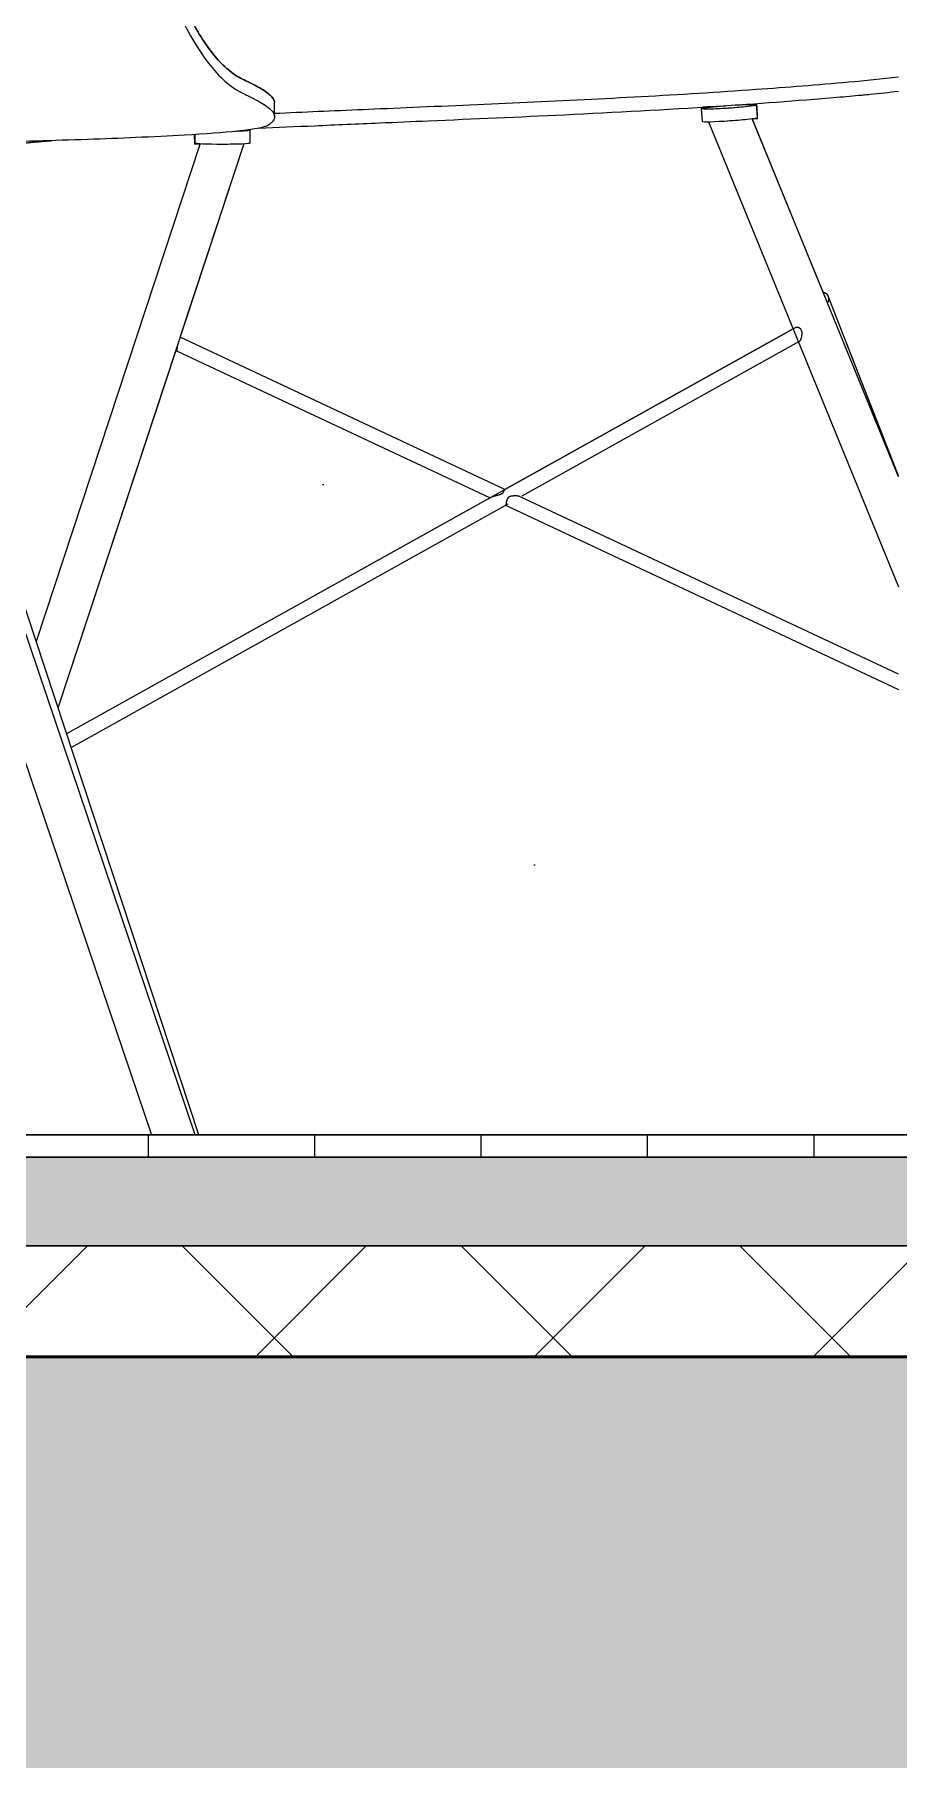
# Model space of a CAD drawing. Header units: millimetres. Extents: x -100 to 224448, y 0 to 22177.
# Drawn here: x 160221 to 160533, y 16625 to 17247 of the extents above; entities that cross this region are included whole.
import ezdxf

# ---------------------------------------------------------------- set-up
doc = ezdxf.new("R2010")
doc.units = ezdxf.units.MM
doc.layers.get('0').update_dxf_attribs({"true_color": 0xdfdfdf})
for name, color, linetype in [('Background_0', 7, 'Continuous'), ('Boundary_Floor_ Ceramic Tiles', 7, 'Continuous'), ('Boundary_Insulation_ Extruded Polystyrene', 42, 'Continuous'), ('Boundary_Screed', 7, 'Continuous'), ('Elevation_Gypsum Board', 7, 'Continuous'), ('Fill_Concrete_ Reinforced', 85, 'Continuous'), ('Fill_Floor_ Ceramic Tiles', 251, 'Continuous'), ('Fill_Insulation_ Extruded Polystyrene', 42, 'Continuous'), ('Fill_Screed', 251, 'Continuous'), ('Viewport border', 7, 'Continuous')]:
    doc.layers.add(name, color=color, linetype=linetype)
for name, color, linetype, lineweight in [('Background_Concrete_ Reinforced', 7, 'Continuous', 9), ('Background_Floor_ Ceramic Tiles', 7, 'Continuous', 9), ('Background_Gypsum Board', 7, 'Continuous', 9), ('Background_Insulation_ Extruded Polystyrene', 7, 'Continuous', 9), ('Background_Screed', 7, 'Continuous', 9), ('Boundary_Concrete_ Reinforced', 99, 'Continuous', 50)]:
    doc.layers.add(name, color=color, linetype=linetype, lineweight=lineweight)
doc.layers.add('BIM_ROOM_LINES', color=7, linetype='Continuous', plot=False)

# ---------------------------------------------------------------- blocks, each defined once
blk = doc.blocks.new("CC'__section__..%5CMainBuilding.dwg", base_point=(1833.26, -9100))
at = {"layer": 'Elevation_Gypsum Board'}
h = blk.add_hatch(dxfattribs=at)
h.set_pattern_fill('DOTS2', color=256, scale=30, style=0)
h.paths.add_polyline_path([(5062.41, 8440), (5234.4, 8440), (5234.4, 8523), (5134.4, 8523), (5134.4, 8583), (5508.68, 8583), (5508.68, 8593), (5526, 8593), (5564.95, 8593), (5643.79, 8593), (5652.41, 8593), (5652.41, 8583), (6503.28, 8583), (6503.28, 8722.25), (6499.86, 8722.25), (6499.86, 8733), (6508.89, 8733), (6508.89, 8722.25), (6505.47, 8722.25), (6505.47, 8583), (7874.4, 8583), (7874.4, 8523), (7774.4, 8523), (7774.4, 8440), (7868.86, 8440), (7877.36, 8440), (8166.29, 8440), (8677.36, 8440), (8966.29, 8440), (9477.36, 8440), (9621.82, 8498.19), (9621.82, 8492.05), (9513.81, 8107.07), (9513.95, 8107.51, -0.162902), (9511.94, 8107.78), (9511.94, 8112.35), (9519.9, 8112.84), (9521.01, 8116.13, -0.163594), (9518.98, 8116.28), (9518.98, 8120.86), (9528.98, 8121.03, -0.017407), (9538.98, 8120.86), (9538.98, 8116.28, -0.167992), (9536.85, 8116.12), (9533.63, 8106.6), (9693.4, 8106.17), (9693.4, 10445), (3582.4, 10445), (3582.4, 7749.99), (5068.39, 7750), (5134.11, 8216.57), (5135.89, 8229.18), (5162.76, 8420), (4962.76, 8420), (4962.76, 8440), (5056.66, 8440), (5017.28, 8492.05), (5017.28, 8498.19)])
h.paths.add_polyline_path([(5474.97, 8610.91, -1), (5430.45, 8610.91, -1)], flags=16)
h.paths.add_polyline_path([(5383.04, 8616.48), (5309.83, 8589.84), (5306.41, 8599.23), (5379.62, 8625.88), (5439.34, 8647.62), (5499.8, 8669.62), (5503.22, 8660.23), (5442.76, 8638.22)], flags=16)
h = blk.add_hatch(dxfattribs=at)
h.set_pattern_fill('DOTS2', color=256, scale=30, style=0)
h.paths.add_polyline_path([(7699.91, 8126.45), (7699.91, 8249.78), (7699.91, 8259.78), (7699.91, 8360), (7401.23, 8360), (7628.96, 8120.64), (7628.97, 8120.19)])
h = blk.add_hatch(dxfattribs=at)
h.set_pattern_fill('DOTS2', color=256, scale=30, style=0)
h.paths.add_polyline_path([(7647.1, 8116.48), (7672.71, 8053.87, -0.269538), (7674.56, 8052.45), (7674.57, 8052.42), (7698.64, 7990.95), (7699.68, 7988.3), (7699.91, 7987.73), (7699.91, 8126.45), (7648.74, 8121.48), (7648.77, 8121.04), (7648.96, 8121.03), (7649.06, 8116.91), (7649.07, 8116.53)])
h = blk.add_hatch(dxfattribs=at)
h.set_pattern_fill('DOTS2', color=256, scale=30, style=0)
h.paths.add_polyline_path([(7440.87, 8037.69), (7557.98, 7982.74), (7661.88, 8040.66), (7631.32, 8115.39, -0.170443), (7629.11, 8115.52), (7628.79, 8120.08), (7628.97, 8120.19), (7628.96, 8120.64), (7466.08, 8112.35), (7466.08, 8107.78, -0.170438), (7463.89, 8107.5)])
h = blk.add_hatch(dxfattribs=at)
h.set_pattern_fill('DOTS2', color=256, scale=30, style=0)
h.paths.add_polyline_path([(7372.82, 8104.18), (7372.82, 8108.02), (7329.84, 8107.07), (7388.89, 7927.95), (7448.07, 8107.42), (7446.09, 8107.33), (7446.07, 8107.78), (7445.94, 8110.77)])
h = blk.add_hatch(dxfattribs=at)
h.set_pattern_fill('DOTS2', color=256, scale=30, style=0)
h.paths.add_polyline_path([(7439.34, 8033.05), (7396.79, 7903.99), (7399.88, 7894.6), (7552.58, 7979.73), (7439.48, 8032.8)])
h = blk.add_hatch(dxfattribs=at)
h.set_pattern_fill('DOTS2', color=256, scale=30, style=0)
h.paths.add_polyline_path([(7796.48, 7751.2), (7774.4, 7805.18), (7774.4, 7763), (7699.91, 7763), (7699.91, 7910.59), (7558.15, 7977.11), (7401.48, 7889.77), (7447.56, 7750), (7780.76, 7750), (7796.09, 7750)])
h = blk.add_hatch(dxfattribs=at)
h.set_pattern_fill('DOTS2', color=256, scale=30, style=0)
h.paths.add_polyline_path([(7387.68, 7876.35), (7346.02, 7750), (7430.44, 7750)])
at = {"layer": 'Fill_Concrete_ Reinforced', "extrusion": (0, 0, -1)}
h = blk.add_hatch(dxfattribs=at)
h.set_pattern_fill('CONCRETE1', color=256, scale=20, angle=15, style=0)
h.set_pattern_definition([(15, (-3002.4, -5250), (287.368, 497.736), [50.8, -355.6]), (105, (-3002.4, -5250), (-497.736, 287.368), [50.8, -355.6]), (150, (-2953.33, -5236.85), (-392.5523, -105.184), [71.842, -502.894]), (15, (-3012.5, -5016.04), (287.368, 497.736), [50.8, -355.6]), (60, (-2981.4, -5034), (-105.184, 392.5523), [35.921, -538.8154]), (150, (-2981.4, -5034), (-392.5523, -105.184), [35.921, -538.8154]), (15, (-2891.6, -4878.46), (287.368, 497.736), [71.842, -334.558]), (60, (-2891.6, -4878.46), (-105.184, 392.5523), [50.8, -523.9364]), (150, (-2822.2, -4859.87), (-392.5523, -105.184), [50.8, -523.9364]), (105, (-2758.8, -5079.55), (-497.736, 287.368), [50.8, -355.6]), (60, (-2758.82, -5079.55), (-105.184, 392.5523), [35.921, -538.8154]), (150, (-2740.86, -5048.44), (-392.5523, -105.184), [35.921, -538.8154]), (15, (-2979.63, -5138.7), (287.368, 497.736), [25.4, -340.36]), (15, (-2711.5, -4961.7), (287.368, 497.736), [25.4, -340.36]), (105, (-2847.33, -4945.5), (-497.736, 287.368), [25.4, -340.36]), (150, (-2739.1, -5153.15), (-392.5523, -105.184), [35.921, -538.8154]), (150, (-2983.15, -4929.3), (-392.5523, -105.184), [35.921, -538.8154]), (60, (-2852.9, -5071.9), (-105.184, 392.5523), [35.921, -538.8154]), (105, (-2880.6, -5164.77), (-497.736, 287.368), [6.35, -400.05]), (105, (-2906.6, -4994.24), (-497.736, 287.368), [6.35, -400.05]), (105, (-2740.65, -4877.46), (-497.736, 287.368), [6.35, -400.05]), (105, (-2678.64, -5084.36), (-497.736, 287.368), [6.35, -400.05])])
h.paths.add_polyline_path([(-21382.4, 7500), (-21382.4, 7670), (-21242.4, 7670), (-3322.4, 7670), (-3182.4, 7670), (-3182.4, 7500)])
at = {"layer": 'Fill_Floor_ Ceramic Tiles', "extrusion": (0, 0, -1)}
h = blk.add_hatch(dxfattribs=at)
h.set_pattern_fill('_USER', color=256, scale=60, angle=90, style=0, pattern_type=0)
h.set_pattern_definition([(90, (-3002.4, -5250), (-60, -2e-13), [])])
h.paths.add_polyline_path([(-3322.4, 7750), (-3322.4, 7742), (-21242.4, 7742), (-21242.4, 7750)])
at = {"layer": 'Fill_Insulation_ Extruded Polystyrene', "extrusion": (0, 0, -1)}
h = blk.add_hatch(dxfattribs=at)
h.set_pattern_fill('INSULATION', color=256, scale=20, style=0)
h.set_pattern_definition([(45, (-3002.4, -5250), (-50.28943, 50.28943), []), (135, (-3002.4, -5250), (-50.28943, -50.28943), [])])
h.paths.add_polyline_path([(-3322.4, 7710), (-3322.4, 7670), (-21242.4, 7670), (-21242.4, 7710)])
at = {"layer": 'Fill_Screed', "extrusion": (0, 0, -1)}
h = blk.add_hatch(dxfattribs=at)
h.set_pattern_fill('SCREED', color=256, scale=20, angle=15, style=0)
h.set_pattern_definition([(15, (-3002.4, -5250), (915.6406, 508.3053), [-127, 0, -381, 0]), (15, (-3005.69, -5237.73), (915.6406, 508.3053), [-50.8, 0, -177.8, 0, -91.44, 0, -381, 0]), (15, (-3008.97, -5225.47), (915.6406, 508.3053), [-25.4, 0, -127, 0, -127, 0, -279.4, 0, -91.44, 0]), (15, (-3012.26, -5213.2), (915.6406, 508.3053), [-91.44, 0, -406.4, 0]), (15, (-3015.55, -5200.93), (915.6406, 508.3053), [-304.8, 0, -304.8, 0]), (15, (-3018.84, -5188.66), (915.6406, 508.3053), [-431.8, 0]), (15, (-3022.12, -5176.4), (915.6406, 508.3053), [-127, 0, -558.8, 0]), (15, (-3025.4, -5164.13), (915.6406, 508.3053), [-177.8, 0, -101.6, 0]), (15, (-3028.7, -5151.86), (915.6406, 508.3053), [-254, 0]), (15, (-3035.27, -5127.33), (915.6406, 508.3053), [-35.56, 0, -381, 0, -228.6, 0]), (15, (-3038.56, -5115.06), (915.6406, 508.3053), [-50.8, 0, -5.08, 0, -127, 0]), (15, (-3041.84, -5102.8), (915.6406, 508.3053), [-25.4, 0, -330.2, 0, -381, 0]), (15, (-3045.13, -5090.53), (915.6406, 508.3053), [-254, 0]), (15, (-3048.42, -5078.26), (915.6406, 508.3053), [-127, 0, -533.4, 0]), (15, (-3055, -5053.72), (915.6406, 508.3053), [-609.6, 0]), (15, (-3058.28, -5041.46), (915.6406, 508.3053), [-127, 0, -10.16, 0, -177.8, 0]), (15, (-3061.57, -5029.2), (915.6406, 508.3053), [-35.56, 0, -254, 0, -101.6, 0, -177.8, 0, -203.2, 0]), (15, (-3064.85, -5016.92), (915.6406, 508.3053), [-76.2, 0, -101.6, 0, -254, 0, -10.16, 0, -127, 0]), (15, (-3068.14, -5004.65), (915.6406, 508.3053), [-254, 0])])
h.paths.add_polyline_path([(-3322.4, 7742), (-3322.4, 7710), (-21242.4, 7710), (-21242.4, 7742)])
blk.add_line((2834.4, 7750), (21730.4, 7750))
blk.add_line((2834.4, 7750), (21730.4, 7750))
at = {"layer": 'Background_0', "extrusion": (0, 1, 0)}
for p, q in [((7628.79, 8120.08), (7629.11, 8115.52)), ((7628.96, 8120.64), (7628.97, 8120.19)), ((7649.06, 8116.91), (7648.74, 8121.48)), ((7648.77, 8121.04), (7648.74, 8121.48)), ((7648.77, 8121.04), (7648.74, 8121.48)), ((7648.77, 8121.04), (7648.74, 8121.48)), ((7648.77, 8121.03), (7648.74, 8121.48)), ((7648.77, 8121.04), (7648.74, 8121.48)), ((7649.07, 8116.53), (7648.96, 8121.03)), ((7649.07, 8116.53), (7648.96, 8121.03)), ((7649.07, 8116.53), (7648.96, 8121.03)), ((7649.07, 8116.53), (7648.96, 8121.03)), ((7649.07, 8116.53), (7648.96, 8121.03)), ((7649.07, 8116.53), (7648.96, 8121.03)), ((7446.28, 7750), (7322.46, 8115.93)), ((7466.08, 8107.78), (7466.08, 8112.35)), ((7466.08, 8107.78), (7466.08, 8112.35)), ((7466.08, 8107.78), (7466.08, 8112.35)), ((7466.08, 8107.78), (7466.08, 8112.35)), ((7466.08, 8107.78), (7466.08, 8112.35)), ((7466.08, 8107.78), (7466.08, 8112.35)), ((7631.32, 8115.39), (7699.93, 7947.63)), ((7699.88, 7987.38), (7647.07, 8116.5)), ((7647.08, 8116.48), (7649.07, 8116.53)), ((7672.71, 8053.87), (7647.1, 8116.48)), ((7672.71, 8053.87), (7647.1, 8116.48)), ((7672.71, 8053.87), (7647.1, 8116.48)), ((7672.71, 8053.87), (7647.1, 8116.48)), ((7672.71, 8053.87), (7647.1, 8116.48)), ((7672.71, 8053.87), (7647.1, 8116.48)), ((7447.56, 7750), (7329.72, 8107.42)), ((7447.56, 7750), (7329.84, 8107.07)), ((7448.1, 8107.51), (7388.9, 7927.95)), ((7396.79, 7903.99), (7463.89, 8107.5)), ((7440.87, 8037.69), (7463.89, 8107.5)), ((7440.87, 8037.69), (7463.89, 8107.5)), ((7440.87, 8037.69), (7463.89, 8107.5)), ((7440.87, 8037.69), (7463.89, 8107.5)), ((7440.87, 8037.69), (7463.89, 8107.5)), ((7440.87, 8037.69), (7463.89, 8107.5)), ((7440.87, 8037.69), (7463.89, 8107.5)), ((7440.87, 8037.69), (7463.89, 8107.5)), ((7440.87, 8037.69), (7463.89, 8107.5)), ((7440.87, 8037.69), (7463.89, 8107.5)), ((7440.87, 8037.67), (7463.89, 8107.5)), ((7446.09, 8107.33), (7445.94, 8110.77)), ((7446.08, 8110.77), (7446.08, 8107.78)), ((7446.09, 8107.33), (7448.07, 8107.42)), ((7698.64, 7990.95), (7674.53, 8052.42)), ((7698.64, 7990.95), (7674.57, 8052.42)), ((7699.68, 7988.3), (7674.57, 8052.42)), ((7699.68, 7988.3), (7674.57, 8052.42)), ((7699.9, 7987.73), (7674.57, 8052.42)), ((7699.68, 7988.3), (7674.57, 8052.42)), ((7699.68, 7988.3), (7674.57, 8052.42)), ((7662.88, 8041.22), (7399.88, 7894.6)), ((7557.98, 7982.74), (7440.87, 8037.69)), ((7557.98, 7982.74), (7440.87, 8037.69)), ((7557.98, 7982.74), (7440.87, 8037.69)), ((7557.98, 7982.74), (7440.87, 8037.69)), ((7557.98, 7982.74), (7440.87, 8037.69)), ((7557.98, 7982.74), (7440.87, 8037.69)), ((7557.96, 7982.73), (7440.87, 8037.67)), ((7661.88, 8040.66), (7557.98, 7982.74)), ((7661.88, 8040.66), (7557.98, 7982.74)), ((7661.88, 8040.66), (7557.98, 7982.74)), ((7661.88, 8040.66), (7557.98, 7982.74)), ((7661.88, 8040.66), (7557.98, 7982.74)), ((7661.88, 8040.66), (7557.98, 7982.74)), ((7661.88, 8040.66), (7557.98, 7982.74)), ((7661.88, 8040.66), (7557.98, 7982.74)), ((7661.88, 8040.66), (7557.98, 7982.74)), ((7661.88, 8040.66), (7557.98, 7982.74)), ((7661.88, 8040.66), (7557.98, 7982.74)), ((7396.79, 7903.99), (7439.34, 8033.05)), ((7396.79, 7903.99), (7439.34, 8033.05)), ((7396.79, 7903.99), (7439.34, 8033.05)), ((7396.79, 7903.99), (7439.34, 8033.05)), ((7396.79, 7903.99), (7439.34, 8033.05)), ((7396.79, 7903.99), (7439.34, 8033.05)), ((7396.79, 7903.99), (7439.34, 8033.05)), ((7396.79, 7903.99), (7439.34, 8033.05)), ((7396.79, 7903.99), (7439.34, 8033.05)), ((7396.79, 7903.99), (7439.34, 8033.05)), ((7396.79, 7903.99), (7439.34, 8033.05)), ((7439.46, 8032.81), (7552.58, 7979.73)), ((7564.17, 7980.47), (7664.21, 8036.24)), ((7698.45, 7990.88), (7698.5, 7990.9)), ((7699.91, 7987.73), (7698.64, 7990.95)), ((7699.91, 7987.73), (7698.64, 7990.95)), ((7699.91, 7987.73), (7698.64, 7990.95)), ((7699.91, 7987.73), (7698.64, 7990.95)), ((7699.91, 7987.73), (7698.64, 7990.95)), ((7699.91, 7987.73), (7698.64, 7990.95)), ((7552.58, 7979.73), (7399.88, 7894.6)), ((7552.58, 7979.73), (7399.88, 7894.6)), ((7552.58, 7979.73), (7399.88, 7894.6)), ((7552.58, 7979.73), (7399.88, 7894.6)), ((7552.58, 7979.73), (7399.88, 7894.6)), ((7552.58, 7979.73), (7399.88, 7894.6)), ((7552.58, 7979.73), (7399.88, 7894.6)), ((7552.58, 7979.73), (7399.88, 7894.6)), ((7552.58, 7979.73), (7399.88, 7894.6)), ((7552.58, 7979.73), (7399.88, 7894.6)), ((7552.58, 7979.73), (7399.88, 7894.6)), ((7401.48, 7889.77), (7559.07, 7977.62)), ((7558.13, 7977.12), (7699.91, 7910.59)), ((7699.91, 7916.11), (7563.26, 7980.24)), ((7699.91, 7916.14), (7565.28, 7979.31)), ((7699.91, 7916.14), (7565.28, 7979.31)), ((7699.91, 7916.14), (7565.28, 7979.31)), ((7699.91, 7916.14), (7565.28, 7979.31)), ((7699.91, 7916.14), (7565.28, 7979.31)), ((7699.91, 7916.14), (7565.28, 7979.31)), ((7379.14, 7901.63), (7430.44, 7750))]:
    blk.add_line(p, q, dxfattribs=at)
at = {"layer": 'Background_0'}
for centre, start, end in [((7672.42, 8051.57), 22.38414, 83.3175), ((7672.42, 8051.58), 22.36684, 82.70651), ((7672.42, 8051.58), 22.36684, 82.70651), ((7672.42, 8051.58), 22.36684, 82.70651), ((7672.42, 8051.58), 22.36684, 82.70651), ((7672.42, 8051.58), 22.36684, 82.70651)]:
    blk.add_arc(centre, 2.31, start, end, dxfattribs=at)
at = {"layer": 'Background_0', "extrusion": (0, 0, -1)}
for centre, radius, start, end in [((-7672.39, 8051.58), 2.31, 97.56615, 157.6475), ((-7672.16, 8051.49), 2.55, 178.06117, 214.61864), ((-7662.69, 8039.34), 2.3, 142.7732, 172.738)]:
    blk.add_arc(centre, radius, start, end, dxfattribs=at)
at = {"layer": 'Background_0'}
for centre, major_axis, ratio, start_param, end_param in [((7639.09, 8116.21), (-9.98, -0.7), 0.044476, 0.000001, 1.570639), ((7639.09, 8116.21), (-9.98, -0.7), 0.044476, 1.570639, 3.141594), ((7456.08, 8107.78), (-10, 0), 0.044485, 0, 1.570796), ((7456.08, 8107.78), (-10, 0), 0.044485, 1.570796, 3.141593)]:
    blk.add_ellipse(centre, major_axis=major_axis, ratio=ratio, start_param=start_param, end_param=end_param, dxfattribs=at)
for points, degree, knots in [([(7474.88, 8122.24), (7474.88, 8122.88), (7474.58, 8123.58), (7473.18, 8125.12), (7472.11, 8125.98), (7469.26, 8127.74), (7467.64, 8128.62), (7464.16, 8130.3), (7462.49, 8131.05), (7459.1, 8133.31), (7457.49, 8134.61), (7454.21, 8137.96), (7452.58, 8139.9), (7449.51, 8144.13), (7448.06, 8146.33), (7445.31, 8151.1), (7443.99, 8153.64), (7441.51, 8159.18), (7440.41, 8162.04), (7438.16, 8168.99), (7437.11, 8172.93), (7435.11, 8181.73), (7434.19, 8186.62), (7432.63, 8195.94), (7431.96, 8200.42), (7431.03, 8206.7), (7430.75, 8208.63), (7427.8, 8228.6), (7424.94, 8247.11), (7419.41, 8279.5), (7416.73, 8294.08), (7411.5, 8319.38), (7409.02, 8330.4), (7403.77, 8351.23), (7401.02, 8361.15), (7394.43, 8382.1), (7390.47, 8393.15), (7383.56, 8409.42), (7380.91, 8415.13), (7375.35, 8425.75), (7372.51, 8430.65), (7365.75, 8441.01), (7361.77, 8446.32), (7351.3, 8458.31), (7344.56, 8464.58), (7330.33, 8475.2), (7323.04, 8479.63), (7312.19, 8484.93), (7308.93, 8486.38), (7302.39, 8488.99), (7299.06, 8490.15), (7289.72, 8492.94), (7283.69, 8494.24), (7272.95, 8495.91), (7268.33, 8496.43), (7257.68, 8497.35), (7251.57, 8497.66), (7237.62, 8498.12), (7229.69, 8498.19), (7221.82, 8498.19)], 3, [383.319442, 383.319442, 383.319442, 383.319442, 419.22789, 419.22789, 453.909185, 453.909185, 482.097896, 482.097896, 502.375549, 502.375549, 518.270199, 518.270199, 532.247994, 532.247994, 543.910889, 543.910889, 554.554307, 554.554307, 564.834948, 564.834948, 576.338436, 576.338436, 589.397144, 589.397144, 600.98443, 600.98443, 605.77919, 605.77919, 650.931093, 650.931093, 686.958256, 686.958256, 714.797523, 714.797523, 740.438477, 740.438477, 770.035685, 770.035685, 786.5812, 786.5812, 801.648134, 801.648134, 819.550519, 819.550519, 844.362973, 844.362973, 866.825831, 866.825831, 875.712827, 875.712827, 884.748356, 884.748356, 900.216743, 900.216743, 911.686824, 911.686824, 926.688446, 926.688446, 946.041088, 946.041088, 946.041088, 946.041088]), ([(7221.82, 8492.05), (7227.07, 8492.05), (7232.34, 8492.02), (7242.29, 8491.8), (7247.01, 8491.63), (7261.77, 8490.78), (7270.26, 8489.82), (7281.59, 8487.68), (7285.31, 8486.83), (7292.62, 8484.79), (7296.17, 8483.63), (7307.76, 8479.35), (7315.51, 8475.69), (7330.68, 8466.71), (7337.92, 8461.34), (7349.17, 8451.01), (7353.45, 8446.45), (7360.62, 8437.68), (7363.59, 8433.62), (7369.49, 8424.65), (7372.36, 8419.73), (7378.41, 8408.27), (7381.49, 8401.6), (7388.12, 8385.77), (7391.54, 8376.34), (7398.21, 8355.77), (7401.39, 8344.47), (7407.95, 8318.5), (7411.21, 8303.52), (7416.79, 8275.28), (7419.24, 8261.64), (7423.49, 8236.5), (7425.4, 8224.58), (7427.27, 8212.57), (7427.32, 8212.25), (7427.56, 8210.68), (7427.75, 8209.45), (7428.57, 8204.12), (7429.26, 8199.55), (7430.81, 8190.05), (7431.7, 8185.03), (7433.81, 8174.98), (7435.05, 8169.99), (7437.65, 8161.55), (7438.89, 8158.14), (7442.1, 8150.72), (7444.05, 8147.06), (7447.89, 8140.75), (7449.8, 8138.05), (7453.83, 8133.01), (7455.9, 8130.89), (7460.23, 8127.3), (7462.3, 8126.17), (7464.25, 8125.23), (7464.38, 8125.17), (7464.58, 8125.07), (7464.65, 8125.04), (7465.28, 8124.73), (7465.84, 8124.47), (7468.87, 8122.98), (7470.7, 8121.91), (7473.62, 8119.8), (7474.48, 8118.81), (7474.85, 8117.69), (7474.88, 8117.46), (7474.88, 8117.23)], 3, [0, 0, 0, 0, 15.757403, 15.757403, 29.876397, 29.876397, 60.217719, 60.217719, 75.46174, 75.46174, 90.562825, 90.562825, 125.839789, 125.839789, 163.867976, 163.867976, 190.519789, 190.519789, 211.865338, 211.865338, 235.763088, 235.763088, 265.954633, 265.954633, 307.364462, 307.364462, 355.194579, 355.194579, 416.705843, 416.705843, 471.979401, 471.979401, 520.298129, 520.298129, 521.624643, 521.624643, 526.823515, 526.823515, 544.103524, 544.103524, 563.656539, 563.656539, 584.557398, 584.557398, 601.424977, 601.424977, 623.265169, 623.265169, 644.944271, 644.944271, 671.508634, 671.508634, 703.87251, 703.87251, 706.216719, 706.216719, 707.493232, 707.493232, 717.983679, 717.983679, 768.236516, 768.236516, 830.243831, 830.243831, 846.973844, 846.973844, 846.973844, 846.973844]), ([(7401.23, 8360), (7403.02, 8353.79), (7404.7, 8347.53), (7409.02, 8330.4), (7411.5, 8319.38), (7416.73, 8294.08), (7419.41, 8279.5), (7424.94, 8247.11), (7427.8, 8228.6), (7430.75, 8208.63), (7431.03, 8206.7), (7431.96, 8200.42), (7432.63, 8195.94), (7434.19, 8186.62), (7435.11, 8181.73), (7437.11, 8172.93), (7438.16, 8168.99), (7440.41, 8162.04), (7441.51, 8159.18), (7443.99, 8153.64), (7445.31, 8151.1), (7448.06, 8146.33), (7449.51, 8144.13), (7452.58, 8139.9), (7454.21, 8137.96), (7457.49, 8134.61), (7459.1, 8133.31), (7462.49, 8131.05), (7464.16, 8130.3), (7467.64, 8128.62), (7469.26, 8127.74), (7472.11, 8125.98), (7473.18, 8125.12), (7474.58, 8123.58), (7474.88, 8122.88), (7474.88, 8122.24)], 3, [383.319442, 383.319442, 383.319442, 383.319442, 399.468058, 399.468058, 427.307324, 427.307324, 463.334487, 463.334487, 508.486391, 508.486391, 513.28115, 513.28115, 524.868436, 524.868436, 537.927145, 537.927145, 549.430632, 549.430632, 559.711273, 559.711273, 570.354691, 570.354691, 582.017586, 582.017586, 595.995382, 595.995382, 611.890032, 611.890032, 632.167684, 632.167684, 660.356396, 660.356396, 695.03769, 695.03769, 730.946139, 730.946139, 730.946139, 730.946139]), ([(7699.91, 8131.49), (7693.94, 8130.69), (7687.93, 8130.13), (7670.83, 8128.62), (7659.7, 8127.74), (7634.78, 8125.98), (7620.87, 8125.12), (7579.56, 8122.84), (7552.3, 8121.67), (7518.9, 8120.24), (7511.76, 8119.93), (7496.03, 8119.25), (7485.25, 8118.78), (7474.88, 8118.29)], 3, [303.393924, 303.393924, 303.393924, 303.393924, 318.837933, 318.837933, 347.026644, 347.026644, 381.707938, 381.707938, 451.414213, 451.414213, 466.073316, 466.073316, 497.541905, 497.541905, 497.541905, 497.541905]), ([(7699.91, 8131.49), (7693.94, 8130.69), (7687.93, 8130.13), (7670.83, 8128.62), (7659.7, 8127.74), (7634.78, 8125.98), (7620.87, 8125.12), (7579.56, 8122.84), (7552.3, 8121.67), (7518.9, 8120.24), (7511.76, 8119.93), (7496.03, 8119.25), (7485.25, 8118.78), (7474.88, 8118.29)], 3, [303.393924, 303.393924, 303.393924, 303.393924, 318.837933, 318.837933, 347.026644, 347.026644, 381.707938, 381.707938, 451.414213, 451.414213, 466.073316, 466.073316, 497.541905, 497.541905, 497.541905, 497.541905]), ([(7699.91, 8131.49), (7693.94, 8130.69), (7687.93, 8130.13), (7670.83, 8128.62), (7659.7, 8127.74), (7634.78, 8125.98), (7620.87, 8125.12), (7579.56, 8122.84), (7552.3, 8121.67), (7518.9, 8120.24), (7511.76, 8119.93), (7496.03, 8119.25), (7485.25, 8118.78), (7474.88, 8118.29)], 3, [303.393924, 303.393924, 303.393924, 303.393924, 318.837933, 318.837933, 347.026644, 347.026644, 381.707938, 381.707938, 451.414213, 451.414213, 466.073316, 466.073316, 497.541904, 497.541904, 497.541904, 497.541904]), ([(7699.91, 8131.49), (7693.94, 8130.69), (7687.93, 8130.13), (7670.83, 8128.62), (7659.7, 8127.74), (7634.78, 8125.98), (7620.87, 8125.12), (7579.56, 8122.84), (7552.3, 8121.67), (7518.9, 8120.24), (7511.76, 8119.93), (7496.03, 8119.25), (7485.25, 8118.78), (7474.88, 8118.29)], 3, [303.393924, 303.393924, 303.393924, 303.393924, 318.837932, 318.837932, 347.026644, 347.026644, 381.707938, 381.707938, 451.414212, 451.414212, 466.073316, 466.073316, 497.541904, 497.541904, 497.541904, 497.541904]), ([(7699.91, 8131.49), (7693.94, 8130.69), (7687.93, 8130.13), (7670.83, 8128.62), (7659.7, 8127.74), (7634.78, 8125.98), (7620.87, 8125.12), (7579.56, 8122.84), (7552.3, 8121.67), (7518.9, 8120.24), (7511.76, 8119.93), (7496.03, 8119.25), (7485.25, 8118.78), (7474.88, 8118.29)], 3, [303.393924, 303.393924, 303.393924, 303.393924, 318.837932, 318.837932, 347.026644, 347.026644, 381.707938, 381.707938, 451.414213, 451.414213, 466.073316, 466.073316, 497.541904, 497.541904, 497.541904, 497.541904]), ([(7699.91, 8131.49), (7693.94, 8130.69), (7687.93, 8130.13), (7670.83, 8128.62), (7659.7, 8127.74), (7634.78, 8125.98), (7620.87, 8125.12), (7579.56, 8122.84), (7552.3, 8121.67), (7518.9, 8120.24), (7511.76, 8119.93), (7496.03, 8119.25), (7485.25, 8118.78), (7474.88, 8118.29)], 3, [303.393924, 303.393924, 303.393924, 303.393924, 318.837933, 318.837933, 347.026644, 347.026644, 381.707938, 381.707938, 451.414213, 451.414213, 466.073316, 466.073316, 497.541905, 497.541905, 497.541905, 497.541905]), ([(7469.03, 8113.01), (7475.74, 8113.33), (7482.62, 8113.65), (7497.08, 8114.29), (7504.86, 8114.63), (7518.61, 8115.22), (7524.5, 8115.47), (7546.74, 8116.42), (7563.04, 8117.13), (7597.62, 8118.81), (7616.11, 8119.8), (7648.69, 8121.91), (7663.26, 8122.98), (7680.71, 8124.47), (7683.71, 8124.73), (7686.98, 8125.04), (7687.34, 8125.07), (7688.34, 8125.17), (7689, 8125.23), (7693.1, 8125.63), (7696.52, 8126.01), (7699.91, 8126.45)], 3, [691.436066, 691.436066, 691.436066, 691.436066, 715.393005, 715.393005, 742.182294, 742.182294, 762.234949, 762.234949, 817.928509, 817.928509, 879.935825, 879.935825, 930.188662, 930.188662, 940.679109, 940.679109, 941.955622, 941.955622, 944.299831, 944.299831, 956.736275, 956.736275, 956.736275, 956.736275]), ([(7628.79, 8120.08), (7628.79, 8120.14), (7629, 8120.22), (7629.86, 8120.39), (7630.52, 8120.49), (7632.2, 8120.7), (7633.23, 8120.81), (7635.33, 8121.01), (7636.35, 8121.1), (7637.49, 8121.19), (7637.59, 8121.19), (7637.68, 8121.2)], 3, [9.671689, 9.671689, 9.671689, 9.671689, 13.307136, 13.307136, 17.056473, 17.056473, 20.896148, 20.896148, 24.081467, 24.081467, 24.364448, 24.364448, 24.364448, 24.364448]), ([(7638.8, 8120.26), (7638.51, 8120.24), (7638.21, 8120.22), (7636.88, 8120.13), (7635.87, 8120.07), (7633.81, 8119.97), (7632.8, 8119.94), (7630.97, 8119.9), (7630.2, 8119.91), (7629.12, 8119.96), (7628.83, 8120.01), (7628.79, 8120.07), (7628.79, 8120.08), (7628.79, 8120.08)], 3, [24.364448, 24.364448, 24.364448, 24.364448, 25.256199, 25.256199, 28.367254, 28.367254, 31.968677, 31.968677, 35.937451, 35.937451, 39.907108, 39.907108, 40.11391, 40.11391, 40.11391, 40.11391]), ([(7632.6, 8120.73), (7632.48, 8120.73), (7632.36, 8120.73), (7631.3, 8120.71), (7630.52, 8120.69), (7629.76, 8120.68), (7629.58, 8120.67), (7629.44, 8120.67)], 3, [11.724181, 11.724181, 11.724181, 11.724181, 12.185541, 12.185541, 16.025216, 16.025216, 17.441022, 17.441022, 17.441022, 17.441022]), ([(7632.4, 8120.73), (7632.35, 8120.73), (7632.3, 8120.73), (7631.3, 8120.71), (7630.52, 8120.69), (7629.76, 8120.68), (7629.59, 8120.67), (7629.45, 8120.67)], 3, [11.754538, 11.754538, 11.754538, 11.754538, 11.95961, 11.95961, 15.799285, 15.799285, 17.184735, 17.184735, 17.184735, 17.184735]), ([(7632.41, 8120.73), (7632.35, 8120.73), (7632.3, 8120.73), (7631.3, 8120.71), (7630.52, 8120.69), (7629.77, 8120.68), (7629.6, 8120.67), (7629.46, 8120.67)], 3, [11.784864, 11.784864, 11.784864, 11.784864, 11.997987, 11.997987, 15.837662, 15.837662, 17.192786, 17.192786, 17.192786, 17.192786]), ([(7632.41, 8120.73), (7632.36, 8120.73), (7632.3, 8120.73), (7631.3, 8120.71), (7630.52, 8120.69), (7629.77, 8120.68), (7629.61, 8120.67), (7629.47, 8120.67)], 3, [11.81516, 11.81516, 11.81516, 11.81516, 12.036342, 12.036342, 15.876017, 15.876017, 17.200845, 17.200845, 17.200845, 17.200845]), ([(7632.42, 8120.73), (7632.36, 8120.73), (7632.3, 8120.73), (7631.3, 8120.71), (7630.52, 8120.69), (7629.78, 8120.68), (7629.61, 8120.67), (7629.48, 8120.67)], 3, [11.845426, 11.845426, 11.845426, 11.845426, 12.074677, 12.074677, 15.914352, 15.914352, 17.208914, 17.208914, 17.208914, 17.208914]), ([(7632.42, 8120.73), (7632.36, 8120.73), (7632.31, 8120.73), (7631.3, 8120.71), (7630.52, 8120.69), (7629.78, 8120.68), (7629.62, 8120.67), (7629.49, 8120.67)], 3, [11.875662, 11.875662, 11.875662, 11.875662, 12.11296, 12.11296, 15.952635, 15.952635, 17.216961, 17.216961, 17.216961, 17.216961]), ([(7632.59, 8120.74), (7633.14, 8120.8), (7633.74, 8120.86), (7635.33, 8121.01), (7636.35, 8121.1), (7637.44, 8121.18), (7637.48, 8121.18), (7637.53, 8121.19)], 3, [9.82612, 9.82612, 9.82612, 9.82612, 11.960233, 11.960233, 15.145552, 15.145552, 15.274101, 15.274101, 15.274101, 15.274101]), ([(7632.59, 8120.74), (7633.14, 8120.8), (7633.74, 8120.86), (7635.33, 8121.01), (7636.35, 8121.1), (7637.47, 8121.18), (7637.53, 8121.19), (7637.6, 8121.19)], 3, [9.751771, 9.751771, 9.751771, 9.751771, 11.885885, 11.885885, 15.071204, 15.071204, 15.274101, 15.274101, 15.274101, 15.274101]), ([(7632.59, 8120.74), (7633.14, 8120.8), (7633.74, 8120.86), (7635.33, 8121.01), (7636.35, 8121.1), (7637.39, 8121.18)], 3, [9.961631, 9.961631, 9.961631, 9.961631, 12.095745, 12.095745, 15.274101, 15.274101, 15.274101, 15.274101]), ([(7632.59, 8120.74), (7633.14, 8120.8), (7633.74, 8120.86), (7635.33, 8121.01), (7636.35, 8121.1), (7637.42, 8121.18), (7637.44, 8121.18), (7637.46, 8121.18)], 3, [9.895814, 9.895814, 9.895814, 9.895814, 12.029927, 12.029927, 15.215246, 15.215246, 15.274101, 15.274101, 15.274101, 15.274101]), ([(7632.59, 8120.74), (7633.14, 8120.8), (7633.74, 8120.86), (7635.31, 8121.01), (7636.31, 8121.09), (7637.33, 8121.17)], 3, [10.024156, 10.024156, 10.024156, 10.024156, 12.15827, 12.15827, 15.274101, 15.274101, 15.274101, 15.274101]), ([(7648.74, 8121.48), (7648.75, 8121.43), (7648.63, 8121.38), (7648.09, 8121.23), (7647.55, 8121.14), (7646.02, 8120.92), (7645.03, 8120.8), (7642.96, 8120.59), (7641.93, 8120.5), (7640.18, 8120.36), (7639.49, 8120.3), (7638.8, 8120.26)], 3, [40.11391, 40.11391, 40.11391, 40.11391, 42.740348, 42.740348, 46.511422, 46.511422, 50.492228, 50.492228, 53.783816, 53.783816, 55.86837, 55.86837, 55.86837, 55.86837]), ([(7641.04, 8121.42), (7641.86, 8121.47), (7642.65, 8121.51), (7644.5, 8121.59), (7645.48, 8121.62), (7646.3, 8121.63)], 3, [0, 0, 0, 0, 2.543575, 2.543575, 6.280107, 6.280107, 6.280107, 6.280107]), ([(7641.11, 8121.43), (7641.91, 8121.47), (7642.68, 8121.51), (7644.5, 8121.59), (7645.48, 8121.62), (7646.3, 8121.63)], 3, [0, 0, 0, 0, 2.465179, 2.465179, 6.201712, 6.201712, 6.201712, 6.201712]), ([(7641.18, 8121.43), (7641.95, 8121.48), (7642.7, 8121.51), (7644.5, 8121.59), (7645.48, 8121.62), (7646.3, 8121.63)], 3, [0, 0, 0, 0, 2.391691, 2.391691, 6.128223, 6.128223, 6.128223, 6.128223]), ([(7641.25, 8121.44), (7641.99, 8121.48), (7642.72, 8121.52), (7644.5, 8121.59), (7645.48, 8121.62), (7646.3, 8121.63)], 3, [0, 0, 0, 0, 2.32229, 2.32229, 6.058822, 6.058822, 6.058822, 6.058822]), ([(7641.31, 8121.44), (7642.04, 8121.48), (7642.74, 8121.52), (7644.5, 8121.59), (7645.48, 8121.62), (7646.3, 8121.63)], 3, [0, 0, 0, 0, 2.256362, 2.256362, 5.992894, 5.992894, 5.992894, 5.992894]), ([(7641.37, 8121.44), (7642.08, 8121.48), (7642.76, 8121.52), (7644.5, 8121.59), (7645.48, 8121.62), (7646.3, 8121.63)], 3, [0, 0, 0, 0, 2.193433, 2.193433, 5.929965, 5.929965, 5.929965, 5.929965]), ([(7646.3, 8121.63), (7646.71, 8121.64), (7647.07, 8121.64), (7648.05, 8121.62), (7648.49, 8121.59), (7648.71, 8121.52), (7648.74, 8121.5), (7648.74, 8121.48)], 3, [55.86837, 55.86837, 55.86837, 55.86837, 57.738653, 57.738653, 61.749463, 61.749463, 63.001634, 63.001634, 63.001634, 63.001634]), ([(7646.3, 8121.63), (7646.71, 8121.64), (7647.07, 8121.64), (7648.05, 8121.62), (7648.49, 8121.59), (7648.71, 8121.52), (7648.74, 8121.5), (7648.74, 8121.48)], 3, [55.86837, 55.86837, 55.86837, 55.86837, 57.738653, 57.738653, 61.749463, 61.749463, 63.001634, 63.001634, 63.001634, 63.001634]), ([(7646.3, 8121.63), (7646.71, 8121.64), (7647.07, 8121.64), (7648.05, 8121.62), (7648.49, 8121.59), (7648.71, 8121.52), (7648.74, 8121.5), (7648.74, 8121.48)], 3, [55.86837, 55.86837, 55.86837, 55.86837, 57.738653, 57.738653, 61.749463, 61.749463, 63.001634, 63.001634, 63.001634, 63.001634]), ([(7646.3, 8121.63), (7646.71, 8121.64), (7647.07, 8121.64), (7648.05, 8121.62), (7648.49, 8121.59), (7648.71, 8121.52), (7648.74, 8121.5), (7648.74, 8121.48)], 3, [55.86837, 55.86837, 55.86837, 55.86837, 57.738653, 57.738653, 61.749463, 61.749463, 63.001634, 63.001634, 63.001634, 63.001634]), ([(7646.3, 8121.63), (7646.71, 8121.64), (7647.07, 8121.64), (7648.05, 8121.62), (7648.49, 8121.59), (7648.71, 8121.52), (7648.74, 8121.5), (7648.74, 8121.48)], 3, [55.86837, 55.86837, 55.86837, 55.86837, 57.738653, 57.738653, 61.749463, 61.749463, 63.001634, 63.001634, 63.001634, 63.001634]), ([(7646.3, 8121.63), (7646.71, 8121.64), (7647.07, 8121.64), (7648.05, 8121.62), (7648.49, 8121.59), (7648.71, 8121.52), (7648.74, 8121.5), (7648.74, 8121.48)], 3, [55.86837, 55.86837, 55.86837, 55.86837, 57.738653, 57.738653, 61.749463, 61.749463, 63.001634, 63.001634, 63.001634, 63.001634]), ([(7648.96, 8121.03), (7648.94, 8121.03), (7648.92, 8121.03), (7648.88, 8121.03), (7648.85, 8121.03), (7648.82, 8121.03), (7648.79, 8121.03), (7648.77, 8121.03)], 3, [38.180796, 38.180796, 38.180796, 38.180796, 38.733114, 39.009273, 39.285433, 39.561592, 40.11391, 40.11391, 40.11391, 40.11391]), ([(7648.96, 8121.03), (7648.95, 8121.03), (7648.95, 8121.03), (7648.93, 8121.03), (7648.93, 8121.03), (7648.91, 8121.03), (7648.91, 8121.03), (7648.9, 8121.03)], 3, [39.033853, 39.033853, 39.033853, 39.033853, 39.342441, 39.496735, 39.651028, 39.805322, 40.11391, 40.11391, 40.11391, 40.11391]), ([(7648.96, 8121.03), (7648.95, 8121.03), (7648.95, 8121.03), (7648.93, 8121.03), (7648.93, 8121.03), (7648.92, 8121.03), (7648.91, 8121.03), (7648.9, 8121.03)], 3, [39.037194, 39.037194, 39.037194, 39.037194, 39.344827, 39.498644, 39.65246, 39.806277, 40.11391, 40.11391, 40.11391, 40.11391]), ([(7648.96, 8121.03), (7648.95, 8121.03), (7648.95, 8121.03), (7648.93, 8121.03), (7648.93, 8121.03), (7648.92, 8121.03), (7648.91, 8121.03), (7648.9, 8121.03)], 3, [39.040535, 39.040535, 39.040535, 39.040535, 39.347214, 39.500553, 39.653892, 39.807231, 40.11391, 40.11391, 40.11391, 40.11391]), ([(7648.96, 8121.03), (7648.95, 8121.03), (7648.95, 8121.03), (7648.93, 8121.03), (7648.93, 8121.03), (7648.92, 8121.03), (7648.91, 8121.03), (7648.9, 8121.03)], 3, [39.043876, 39.043876, 39.043876, 39.043876, 39.3496, 39.502462, 39.655324, 39.808186, 40.11391, 40.11391, 40.11391, 40.11391]), ([(7648.96, 8121.03), (7648.95, 8121.03), (7648.95, 8121.03), (7648.94, 8121.03), (7648.93, 8121.03), (7648.92, 8121.03), (7648.91, 8121.03), (7648.9, 8121.03)], 3, [39.047217, 39.047217, 39.047217, 39.047217, 39.351986, 39.504371, 39.656756, 39.80914, 40.11391, 40.11391, 40.11391, 40.11391]), ([(7474.88, 8117.23), (7474.88, 8116.71), (7474.68, 8116.21), (7474.17, 8115.47), (7473.95, 8115.22), (7473.38, 8114.63), (7473.03, 8114.29), (7471.45, 8113.57), (7470.11, 8113.17), (7465.9, 8112.46), (7463.76, 8112.19), (7456.58, 8111.47), (7449.92, 8110.99), (7436.96, 8110.23), (7430.98, 8109.93), (7413.58, 8109.16), (7401.55, 8108.76), (7382.45, 8108.24), (7375.87, 8108.09), (7364.22, 8107.83), (7359.18, 8107.72), (7346.08, 8107.43), (7337.96, 8107.25), (7329.84, 8107.07)], 3, [846.973844, 846.973844, 846.973844, 846.973844, 885.937392, 885.937392, 905.990047, 905.990047, 932.779336, 932.779336, 962.821687, 962.821687, 985.245212, 985.245212, 1031.612156, 1031.612156, 1064.98894, 1064.98894, 1124.430783, 1124.430783, 1154.85931, 1154.85931, 1177.784721, 1177.784721, 1214.211173, 1214.211173, 1214.211173, 1214.211173]), ([(7466.08, 8112.35), (7466.08, 8112.35), (7466.08, 8112.35), (7466.05, 8112.28), (7465.76, 8112.21), (7464.69, 8112.08), (7463.92, 8112.02), (7462.34, 8111.95), (7461.63, 8111.92), (7460.88, 8111.9)], 3, [24.362885, 24.362885, 24.362885, 24.362885, 24.57125, 24.57125, 28.540906, 28.540906, 32.509681, 32.509681, 35.108326, 35.108326, 35.108326, 35.108326]), ([(7372.82, 8104.18), (7372.83, 8104.2), (7372.86, 8104.22), (7372.89, 8104.26), (7372.93, 8104.29), (7372.98, 8104.34), (7373.04, 8104.4), (7373.11, 8104.46), (7373.19, 8104.53), (7373.29, 8104.61), (7373.42, 8104.71), (7373.59, 8104.83), (7373.81, 8104.97), (7374.1, 8105.15), (7374.45, 8105.34), (7374.82, 8105.51), (7375.18, 8105.67), (7375.56, 8105.82), (7375.93, 8105.96), (7376.31, 8106.1), (7376.69, 8106.22), (7377.08, 8106.34), (7377.46, 8106.45), (7377.85, 8106.55), (7378.24, 8106.65), (7378.63, 8106.74), (7379.02, 8106.83), (7379.42, 8106.91), (7379.81, 8106.99), (7380.34, 8107.09), (7380.99, 8107.21), (7381.79, 8107.33), (7382.58, 8107.45), (7383.38, 8107.55), (7384.18, 8107.65), (7384.97, 8107.74), (7385.77, 8107.82), (7386.57, 8107.9), (7387.37, 8107.98), (7388.17, 8108.05), (7388.97, 8108.12), (7389.77, 8108.18), (7390.57, 8108.25), (7391.37, 8108.32), (7392.17, 8108.38), (7393.24, 8108.47), (7394.04, 8108.53), (7394.57, 8108.57)], 3, [1115.705338, 1115.705338, 1115.705338, 1115.705338, 1116.281802, 1116.858266, 1117.43473, 1118.011194, 1119.164123, 1120.317051, 1121.469979, 1122.622907, 1124.928763, 1127.234619, 1129.540475, 1134.152188, 1138.7639, 1143.375613, 1147.987325, 1152.599037, 1157.21075, 1161.822462, 1166.434175, 1171.045887, 1175.657599, 1180.269312, 1184.881024, 1189.492737, 1194.104449, 1198.716161, 1203.327874, 1207.939586, 1217.163011, 1226.386436, 1235.609861, 1244.833285, 1254.05671, 1263.280135, 1272.50356, 1281.726984, 1290.950409, 1300.173834, 1309.397259, 1318.620684, 1327.844108, 1337.067533, 1346.290958, 1355.514383, 1373.961232, 1373.961232, 1373.961232, 1373.961232]), ([(7674.53, 8052.42), (7674.59, 8052.29), (7674.63, 8052.14), (7674.68, 8051.86), (7674.7, 8051.72), (7674.7, 8051.57)], 3, [14.5842378, 14.5842378, 14.5842378, 14.5842378, 15.0349333, 15.0349333, 15.4474929, 15.4474929, 15.4474929, 15.4474929]), ([(7662.89, 8041.23), (7662.92, 8041.24), (7662.94, 8041.25), (7662.97, 8041.27), (7663.11, 8041.32), (7663.26, 8041.34), (7663.39, 8041.35), (7663.52, 8041.33), (7663.77, 8041.27), (7663.91, 8041.22), (7664.04, 8041.15), (7664.17, 8041.07), (7664.34, 8040.92), (7664.39, 8040.87), (7664.43, 8040.83), (7664.48, 8040.78), (7664.52, 8040.73)], 5, [8.659882, 8.659882, 8.659882, 8.659882, 8.659882, 8.659882, 8.921429, 8.921429, 8.921429, 9.938391, 9.938391, 9.938391, 9.938391, 10.914159, 10.914159, 10.914159, 10.914159, 11.277345, 11.277345, 11.277345, 11.277345, 11.277345, 11.277345]), ([(7665, 8039.3), (7665, 8039.29), (7665.01, 8039.27), (7665.01, 8039.26), (7665.02, 8039.03), (7665.02, 8038.79), (7665, 8038.58), (7664.98, 8038.38), (7664.92, 8037.98), (7664.88, 8037.77), (7664.84, 8037.57), (7664.78, 8037.37), (7664.67, 8037.01), (7664.61, 8036.85), (7664.55, 8036.7), (7664.49, 8036.57), (7664.39, 8036.41), (7664.34, 8036.35), (7664.3, 8036.3), (7664.25, 8036.26), (7664.21, 8036.24)], 5, [3.110794, 3.110794, 3.110794, 3.110794, 3.110794, 3.110794, 3.183859, 3.183859, 3.183859, 4.2017, 4.2017, 4.2017, 4.2017, 5.294691, 5.294691, 5.294691, 5.294691, 6.387681, 6.387681, 6.387681, 6.387681, 7.102525, 7.102525, 7.102525, 7.102525, 7.102525, 7.102525]), ([(7439.46, 8032.81), (7439.44, 8032.82), (7439.43, 8032.83), (7439.4, 8032.88), (7439.38, 8032.94), (7439.35, 8033.02), (7439.35, 8033.03), (7439.34, 8033.05)], 3, [10.0117521, 10.0117521, 10.0117521, 10.0117521, 10.3158006, 10.3158006, 10.8147236, 10.8147236, 10.9354983, 10.9354983, 10.9354983, 10.9354983]), ([(7439.58, 8033), (7439.57, 8032.95), (7439.56, 8032.91), (7439.52, 8032.84), (7439.5, 8032.81), (7439.47, 8032.81), (7439.47, 8032.81), (7439.46, 8032.81)], 3, [10.935498, 10.935498, 10.935498, 10.935498, 11.299365, 11.299365, 11.798288, 11.798288, 11.993162, 11.993162, 11.993162, 11.993162]), ([(7439.75, 8034.27), (7439.74, 8034.21), (7439.73, 8034.16), (7439.71, 8033.96), (7439.7, 8033.82), (7439.67, 8033.56), (7439.66, 8033.44), (7439.63, 8033.22), (7439.61, 8033.13), (7439.59, 8033.03), (7439.59, 8033.02), (7439.58, 8033)], 3, [11.993162, 11.993162, 11.993162, 11.993162, 12.168543, 12.168543, 12.645554, 12.645554, 13.122565, 13.122565, 13.599576, 13.599576, 13.71272, 13.71272, 13.71272, 13.71272]), ([(7698.5, 7990.9), (7698.52, 7990.9), (7698.54, 7990.91), (7698.56, 7990.92), (7698.58, 7990.93), (7698.61, 7990.94), (7698.63, 7990.95), (7698.64, 7990.95)], 3, [2.7931136, 2.7931136, 2.7931136, 2.7931136, 2.8925958, 2.9423369, 2.992078, 3.0418192, 3.1413014, 3.1413014, 3.1413014, 3.1413014]), ([(7555.61, 7980.83), (7555.65, 7980.84), (7555.68, 7980.85), (7555.72, 7980.86), (7555.76, 7980.87), (7556.01, 7980.94), (7556.23, 7981.01), (7556.44, 7981.09), (7556.64, 7981.17), (7556.83, 7981.27)], 5, [32.765198, 32.765198, 32.765198, 32.765198, 32.765198, 32.765198, 32.939121, 32.939121, 32.939121, 32.939121, 34.009578, 34.009578, 34.009578, 34.009578, 34.009578, 34.009578]), ([(7556.83, 7981.27), (7556.96, 7981.35), (7557.09, 7981.43), (7557.2, 7981.53), (7557.3, 7981.64), (7557.47, 7981.85), (7557.54, 7981.96), (7557.6, 7982.07), (7557.64, 7982.16), (7557.73, 7982.35), (7557.78, 7982.46), (7557.82, 7982.55), (7557.85, 7982.61), (7557.89, 7982.67), (7557.9, 7982.69), (7557.91, 7982.7), (7557.92, 7982.71), (7557.93, 7982.71)], 5, [0, 0, 0, 0, 0, 0, 0.764455, 0.764455, 0.764455, 0.764455, 1.52891, 1.52891, 1.52891, 1.52891, 2.468713, 2.468713, 2.468713, 2.468713, 2.815515, 2.815515, 2.815515, 2.815515, 2.815515, 2.815515]), ([(7553.22, 7980.09), (7553.28, 7980.12), (7553.34, 7980.15), (7553.4, 7980.18), (7553.46, 7980.2), (7553.72, 7980.31), (7553.96, 7980.39), (7554.22, 7980.47), (7554.48, 7980.54), (7554.89, 7980.65), (7555.07, 7980.69), (7555.25, 7980.74), (7555.43, 7980.78), (7555.61, 7980.83)], 5, [30.109657, 30.109657, 30.109657, 30.109657, 30.109657, 30.109657, 30.529845, 30.529845, 30.529845, 30.529845, 31.868663, 31.868663, 31.868663, 31.868663, 32.765198, 32.765198, 32.765198, 32.765198, 32.765198, 32.765198]), ([(7558.78, 7979.35), (7558.71, 7979.21), (7558.66, 7979.07), (7558.61, 7978.93), (7558.58, 7978.79), (7558.5, 7978.46), (7558.46, 7978.26), (7558.42, 7978.06), (7558.39, 7977.88), (7558.35, 7977.64), (7558.33, 7977.54), (7558.31, 7977.45), (7558.29, 7977.37), (7558.26, 7977.26), (7558.24, 7977.21), (7558.22, 7977.17), (7558.2, 7977.14), (7558.18, 7977.13), (7558.18, 7977.13), (7558.18, 7977.12), (7558.17, 7977.12)], 5, [17.952448, 17.952448, 17.952448, 17.952448, 17.952448, 17.952448, 18.679769, 18.679769, 18.679769, 18.679769, 19.738745, 19.738745, 19.738745, 19.738745, 20.460088, 20.460088, 20.460088, 20.460088, 21.113202, 21.113202, 21.113202, 21.198886, 21.198886, 21.198886, 21.198886, 21.198886, 21.198886]), ([(7563.26, 7980.24), (7563.22, 7980.26), (7563.17, 7980.28), (7563.11, 7980.29), (7563.06, 7980.31), (7562.81, 7980.37), (7562.57, 7980.4), (7562.29, 7980.43), (7562.01, 7980.44), (7561.53, 7980.44), (7561.3, 7980.44), (7561.06, 7980.43), (7560.82, 7980.41), (7560.33, 7980.35), (7560.09, 7980.31), (7559.85, 7980.25), (7559.63, 7980.17), (7559.28, 7979.97), (7559.14, 7979.87), (7559.02, 7979.75), (7558.9, 7979.59), (7558.81, 7979.41), (7558.8, 7979.39), (7558.79, 7979.37), (7558.78, 7979.35)], 5, [12.731535, 12.731535, 12.731535, 12.731535, 12.731535, 12.731535, 13.176304, 13.176304, 13.176304, 13.176304, 14.620926, 14.620926, 14.620926, 14.620926, 15.80696, 15.80696, 15.80696, 15.80696, 16.992994, 16.992994, 16.992994, 16.992994, 17.836382, 17.836382, 17.836382, 17.952448, 17.952448, 17.952448, 17.952448, 17.952448, 17.952448])]:
    blk.add_open_spline(points, degree=degree, knots=knots, dxfattribs=at)
for points, degree in [([(7474.88, 8122.24), (7474.88, 8122.23), (7474.88, 8122.21), (7474.88, 8122.2)], 3), ([(7474.88, 8117.23), (7474.88, 8117.86), (7474.88, 8118.48), (7474.88, 8119.11), (7474.88, 8119.73), (7474.88, 8120.36), (7474.88, 8120.99), (7474.88, 8121.61), (7474.88, 8122.24)], 1), ([(7474.88, 8117.23), (7474.88, 8117.86), (7474.88, 8118.48), (7474.88, 8119.11), (7474.88, 8119.73), (7474.88, 8120.36), (7474.88, 8120.99), (7474.88, 8121.61), (7474.88, 8122.24)], 1), ([(7628.79, 8120.09), (7628.8, 8120.12), (7628.86, 8120.15), (7628.97, 8120.19)], 3), ([(7628.79, 8120.09), (7628.8, 8120.12), (7628.86, 8120.15), (7628.97, 8120.19)], 3), ([(7628.79, 8120.09), (7628.8, 8120.12), (7628.86, 8120.15), (7628.97, 8120.19)], 3), ([(7628.79, 8120.09), (7628.8, 8120.12), (7628.86, 8120.15), (7628.97, 8120.19)], 3), ([(7628.79, 8120.09), (7628.8, 8120.12), (7628.86, 8120.15), (7628.97, 8120.19)], 3), ([(7465.89, 8112.45), (7466.02, 8112.42), (7466.08, 8112.39), (7466.08, 8112.35)], 3), ([(7465.89, 8112.45), (7466.02, 8112.42), (7466.08, 8112.39), (7466.08, 8112.35)], 3), ([(7465.89, 8112.45), (7466.02, 8112.42), (7466.08, 8112.39), (7466.08, 8112.35)], 3), ([(7465.89, 8112.45), (7466.02, 8112.42), (7466.08, 8112.39), (7466.08, 8112.35)], 3), ([(7465.89, 8112.45), (7466.02, 8112.42), (7466.08, 8112.39), (7466.08, 8112.35)], 3), ([(7465.9, 8112.45), (7466.02, 8112.42), (7466.08, 8112.39), (7466.08, 8112.35)], 3), ([(7466.08, 8112.35), (7466.08, 8112.35), (7466.08, 8112.35), (7466.08, 8112.35)], 3), ([(7466.08, 8112.35), (7466.08, 8112.35), (7466.08, 8112.35), (7466.08, 8112.35)], 3), ([(7466.08, 8112.35), (7466.08, 8112.35), (7466.08, 8112.35), (7466.08, 8112.35)], 3), ([(7466.08, 8112.35), (7466.08, 8112.35), (7466.08, 8112.35), (7466.08, 8112.35)], 3), ([(7674.52, 8052.45), (7674.52, 8052.44), (7674.53, 8052.43), (7674.53, 8052.42)], 3), ([(7674.57, 8052.42), (7674.56, 8052.43), (7674.56, 8052.44), (7674.56, 8052.45)], 3), ([(7674.57, 8052.42), (7674.56, 8052.43), (7674.56, 8052.44), (7674.56, 8052.45)], 3), ([(7674.57, 8052.42), (7674.56, 8052.43), (7674.56, 8052.44), (7674.56, 8052.45)], 3), ([(7674.57, 8052.42), (7674.56, 8052.43), (7674.56, 8052.44), (7674.56, 8052.45)], 3), ([(7674.57, 8052.42), (7674.56, 8052.43), (7674.56, 8052.44), (7674.56, 8052.45)], 3), ([(7674.57, 8052.42), (7674.56, 8052.43), (7674.56, 8052.44), (7674.56, 8052.45)], 3), ([(7664.97, 8039.63), (7664.98, 8039.56), (7664.99, 8039.5), (7664.99, 8039.43), (7665, 8039.37), (7665, 8039.3)], 5)]:
    blk.add_open_spline(points, degree=degree, dxfattribs=at)
at = {"layer": 'Background_Concrete_ Reinforced', "extrusion": (0, 1, 0)}
blk.add_line((21242.4, 7670), (3322.4, 7670), dxfattribs=at)
at = {"layer": 'Background_Floor_ Ceramic Tiles', "extrusion": (0, 1, 0)}
for p, q in [((21242.4, 7750), (3322.4, 7750)), ((3322.4, 7742), (21242.4, 7742))]:
    blk.add_line(p, q, dxfattribs=at)
at = {"layer": 'Background_Gypsum Board', "extrusion": (0, 1, 0)}
for p, q in [((7430.44, 7750), (7346.02, 7750)), ((7780.76, 7750), (7447.55, 7750))]:
    blk.add_line(p, q, dxfattribs=at)
at = {"layer": 'Background_Insulation_ Extruded Polystyrene', "extrusion": (0, 1, 0)}
for p, q in [((21242.4, 7710), (3322.4, 7710)), ((3322.4, 7670), (21242.4, 7670))]:
    blk.add_line(p, q, dxfattribs=at)
at = {"layer": 'Background_Screed', "extrusion": (0, 1, 0)}
for p, q in [((21242.4, 7742), (3322.4, 7742)), ((3322.4, 7710), (21242.4, 7710))]:
    blk.add_line(p, q, dxfattribs=at)
at = {"layer": 'BIM_ROOM_LINES', "extrusion": (0, 1, 0)}
blk.add_line((21230.4, 7750), (3334.4, 7750), dxfattribs=at)
at = {"layer": 'Boundary_Concrete_ Reinforced', "extrusion": (0, 1, 0)}
blk.add_line((3322.4, 7670), (21242.4, 7670), dxfattribs=at)
at = {"layer": 'Boundary_Floor_ Ceramic Tiles', "extrusion": (0, 1, 0)}
for p, q in [((3322.4, 7750), (21242.4, 7750)), ((21242.4, 7742), (3322.4, 7742))]:
    blk.add_line(p, q, dxfattribs=at)
at = {"layer": 'Boundary_Insulation_ Extruded Polystyrene', "extrusion": (0, 1, 0)}
for p, q in [((3322.4, 7710), (21242.4, 7710)), ((21242.4, 7670), (3322.4, 7670))]:
    blk.add_line(p, q, dxfattribs=at)
at = {"layer": 'Boundary_Screed', "extrusion": (0, 1, 0)}
for p, q in [((3322.4, 7742), (21242.4, 7742)), ((21242.4, 7710), (3322.4, 7710))]:
    blk.add_line(p, q, dxfattribs=at)

msp = doc.modelspace()

# ---------------------------------------------------------------- block references
at = {"layer": 'Viewport border'}
msp.add_blockref("CC'__section__..%5CMainBuilding.dwg", (154666.19, 0), dxfattribs=at)

doc.saveas('drawing.dxf')
